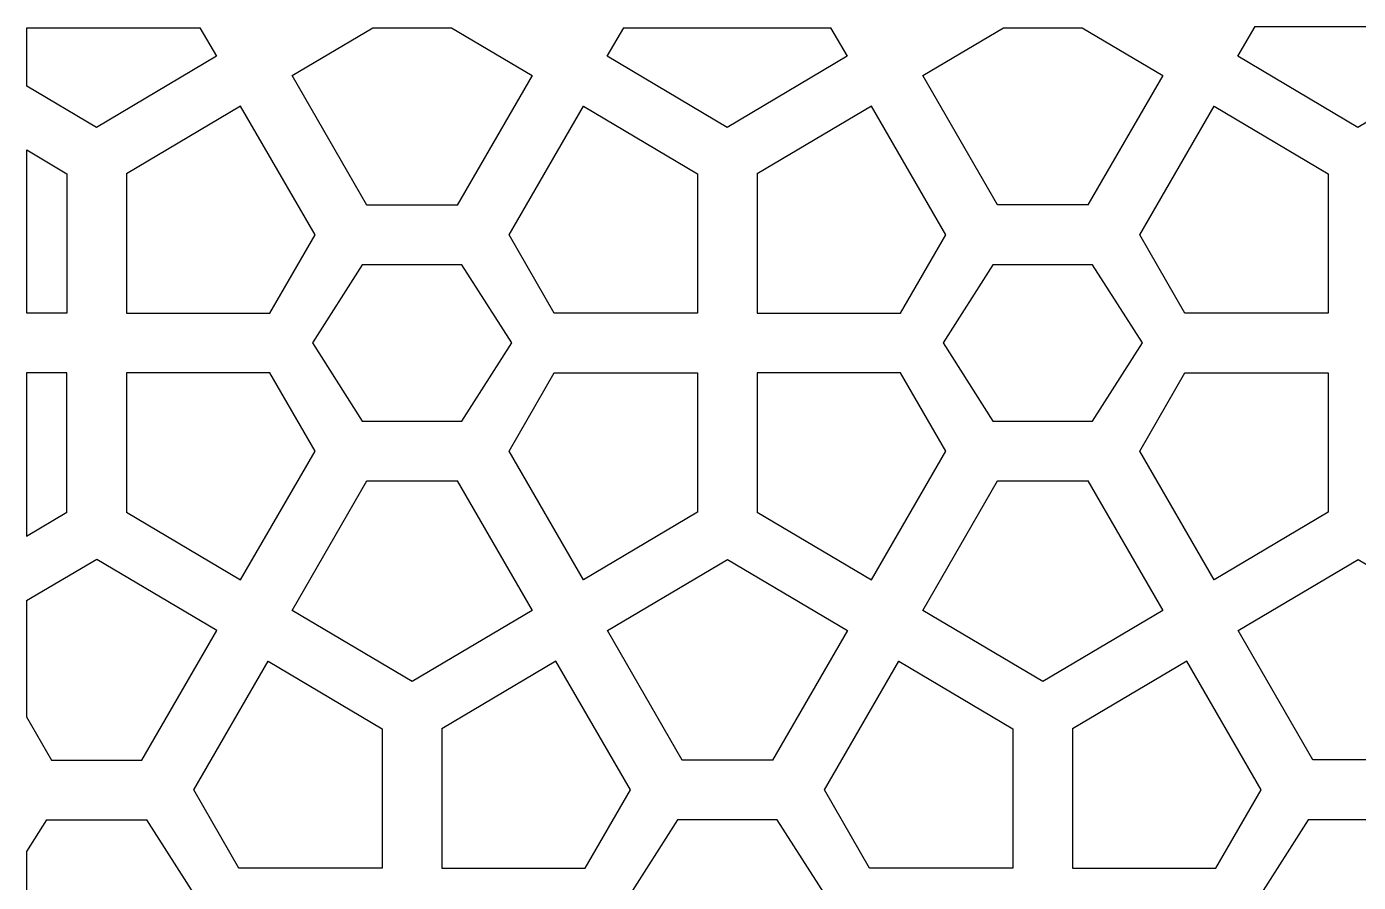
# Model space of a CAD drawing. Header units: centimetres. Extents: x -86 to 86, y -100 to 100.
# Drawn here: x -86.29 to -52.88, y 78.53 to 100.01 of the extents above; entities that cross this region are included whole.
import ezdxf

# ---------------------------------------------------------------- set-up
doc = ezdxf.new("R2010")
doc.units = ezdxf.units.CM
doc.header["$MEASUREMENT"] = 0
doc.layers.add('layer 1', color=7, linetype='Continuous')

msp = doc.modelspace()

# ---------------------------------------------------------------- linework, layer by layer
at = {"layer": 'layer 1', "color": 230}
for points, knots in [([(-86.28494, 98.51902), (-86.28494, 98.51902), (-84.53665, 97.48131), (-84.53665, 97.48131), (-84.53665, 97.48131), (-84.53665, 97.48131), (-81.52679, 99.26782), (-81.52679, 99.26782), (-81.52679, 99.26782), (-81.52679, 99.26782), (-81.94154, 99.98622), (-81.94154, 99.98622), (-81.94154, 99.98622), (-81.94154, 99.98622), (-86.28494, 99.98622), (-86.28494, 99.98622), (-86.28494, 99.98622), (-86.28494, 99.98622), (-86.28494, 98.51902), (-86.28494, 98.51902)], [0, 0, 0, 0, 0.16666667, 0.16666667, 0.16666667, 0.16666667, 0.33333333, 0.33333333, 0.33333333, 0.33333333, 0.5, 0.5, 0.5, 0.5, 0.66666667, 0.66666667, 0.66666667, 0.66666667, 1, 1, 1, 1]), ([(-77.60543, 99.98622), (-77.60543, 99.98622), (-79.62973, 98.7847), (-79.62973, 98.7847), (-79.62973, 98.7847), (-79.62973, 98.7847), (-77.75382, 95.53547), (-77.75382, 95.53547), (-77.75382, 95.53547), (-77.75382, 95.53547), (-75.48568, 95.53547), (-75.48568, 95.53547), (-75.48568, 95.53547), (-75.48568, 95.53547), (-73.6097, 98.78477), (-73.6097, 98.78477), (-73.6097, 98.78477), (-73.6097, 98.78477), (-75.6339, 99.98622), (-75.6339, 99.98622), (-75.6339, 99.98622), (-75.6339, 99.98622), (-77.60543, 99.98622), (-77.60543, 99.98622)], [0, 0, 0, 0, 0.14285714, 0.14285714, 0.14285714, 0.14285714, 0.28571429, 0.28571429, 0.28571429, 0.28571429, 0.42857143, 0.42857143, 0.42857143, 0.42857143, 0.57142857, 0.57142857, 0.57142857, 0.57142857, 0.71428571, 0.71428571, 0.71428571, 0.71428571, 1, 1, 1, 1]), ([(-71.3115, 99.98622), (-71.3115, 99.98622), (-71.72611, 99.2681), (-71.72611, 99.2681), (-71.72611, 99.2681), (-71.72611, 99.2681), (-68.71614, 97.48153), (-68.71614, 97.48153), (-68.71614, 97.48153), (-68.71614, 97.48153), (-65.70628, 99.26804), (-65.70628, 99.26804), (-65.70628, 99.26804), (-65.70628, 99.26804), (-66.12094, 99.98622), (-66.12094, 99.98622), (-66.12094, 99.98622), (-66.12094, 99.98622), (-71.3115, 99.98622), (-71.3115, 99.98622)], [0, 0, 0, 0, 0.16666667, 0.16666667, 0.16666667, 0.16666667, 0.33333333, 0.33333333, 0.33333333, 0.33333333, 0.5, 0.5, 0.5, 0.5, 0.66666667, 0.66666667, 0.66666667, 0.66666667, 1, 1, 1, 1]), ([(-61.78536, 99.98622), (-61.78536, 99.98622), (-63.80928, 98.78491), (-63.80928, 98.78491), (-63.80928, 98.78491), (-63.80928, 98.78491), (-61.93337, 95.53568), (-61.93337, 95.53568), (-61.93337, 95.53568), (-61.93337, 95.53568), (-59.66523, 95.53568), (-59.66523, 95.53568), (-59.66523, 95.53568), (-59.66523, 95.53568), (-57.78925, 98.78498), (-57.78925, 98.78498), (-57.78925, 98.78498), (-57.78925, 98.78498), (-59.8131, 99.98622), (-59.8131, 99.98622), (-59.8131, 99.98622), (-59.8131, 99.98622), (-61.78536, 99.98622), (-61.78536, 99.98622)], [0, 0, 0, 0, 0.14285714, 0.14285714, 0.14285714, 0.14285714, 0.28571429, 0.28571429, 0.28571429, 0.28571429, 0.42857143, 0.42857143, 0.42857143, 0.42857143, 0.57142857, 0.57142857, 0.57142857, 0.57142857, 0.71428571, 0.71428571, 0.71428571, 0.71428571, 1, 1, 1, 1]), ([(-55.47526, 100.01379), (-55.47526, 100.01379), (-55.90566, 99.26831), (-55.90566, 99.26831), (-55.90566, 99.26831), (-55.90566, 99.26831), (-52.89569, 97.48174), (-52.89569, 97.48174), (-52.89569, 97.48174), (-52.89569, 97.48174), (-49.88583, 99.26825), (-49.88583, 99.26825), (-49.88583, 99.26825), (-49.88583, 99.26825), (-50.31628, 100.01378), (-50.31628, 100.01378), (-50.31628, 100.01378), (-50.31628, 100.01378), (-55.47526, 100.01379), (-55.47526, 100.01379)], [0, 0, 0, 0, 0.16666667, 0.16666667, 0.16666667, 0.16666667, 0.33333333, 0.33333333, 0.33333333, 0.33333333, 0.5, 0.5, 0.5, 0.5, 0.66666667, 0.66666667, 0.66666667, 0.66666667, 1, 1, 1, 1]), ([(-83.77998, 92.82125), (-83.77998, 92.82125), (-83.77999, 96.32129), (-83.77999, 96.32129), (-83.77999, 96.32129), (-83.77999, 96.32129), (-80.91972, 98.01904), (-80.91972, 98.01904), (-80.91972, 98.01904), (-80.91972, 98.01904), (-79.05275, 94.78538), (-79.05275, 94.78538), (-79.05275, 94.78538), (-79.05275, 94.78538), (-80.18677, 92.82125), (-80.18677, 92.82125), (-80.18677, 92.82125), (-80.18677, 92.82125), (-83.77998, 92.82125), (-83.77998, 92.82125)], [0, 0, 0, 0, 0.16666667, 0.16666667, 0.16666667, 0.16666667, 0.33333333, 0.33333333, 0.33333333, 0.33333333, 0.5, 0.5, 0.5, 0.5, 0.66666667, 0.66666667, 0.66666667, 0.66666667, 1, 1, 1, 1]), ([(-69.45941, 92.82125), (-69.45941, 92.82125), (-69.45939, 96.32131), (-69.45939, 96.32131), (-69.45939, 96.32131), (-69.45939, 96.32131), (-72.31972, 98.01907), (-72.31972, 98.01907), (-72.31972, 98.01907), (-72.31972, 98.01907), (-74.18668, 94.78543), (-74.18668, 94.78543), (-74.18668, 94.78543), (-74.18668, 94.78543), (-73.05267, 92.82125), (-73.05267, 92.82125), (-73.05267, 92.82125), (-73.05267, 92.82125), (-69.45941, 92.82125), (-69.45941, 92.82125)], [0, 0, 0, 0, 0.16666667, 0.16666667, 0.16666667, 0.16666667, 0.33333333, 0.33333333, 0.33333333, 0.33333333, 0.5, 0.5, 0.5, 0.5, 0.66666667, 0.66666667, 0.66666667, 0.66666667, 1, 1, 1, 1]), ([(-67.95953, 92.82146), (-67.95953, 92.82146), (-67.95954, 96.3215), (-67.95954, 96.3215), (-67.95954, 96.3215), (-67.95954, 96.3215), (-65.09927, 98.01925), (-65.09927, 98.01925), (-65.09927, 98.01925), (-65.09927, 98.01925), (-63.2323, 94.78559), (-63.2323, 94.78559), (-63.2323, 94.78559), (-63.2323, 94.78559), (-64.36632, 92.82146), (-64.36632, 92.82146), (-64.36632, 92.82146), (-64.36632, 92.82146), (-67.95953, 92.82146), (-67.95953, 92.82146)], [0, 0, 0, 0, 0.16666667, 0.16666667, 0.16666667, 0.16666667, 0.33333333, 0.33333333, 0.33333333, 0.33333333, 0.5, 0.5, 0.5, 0.5, 0.66666667, 0.66666667, 0.66666667, 0.66666667, 1, 1, 1, 1]), ([(-53.63896, 92.82146), (-53.63896, 92.82146), (-53.63894, 96.32152), (-53.63894, 96.32152), (-53.63894, 96.32152), (-53.63894, 96.32152), (-56.49927, 98.01928), (-56.49927, 98.01928), (-56.49927, 98.01928), (-56.49927, 98.01928), (-58.36623, 94.78564), (-58.36623, 94.78564), (-58.36623, 94.78564), (-58.36623, 94.78564), (-57.23222, 92.82146), (-57.23222, 92.82146), (-57.23222, 92.82146), (-57.23222, 92.82146), (-53.63896, 92.82146), (-53.63896, 92.82146)], [0, 0, 0, 0, 0.16666667, 0.16666667, 0.16666667, 0.16666667, 0.33333333, 0.33333333, 0.33333333, 0.33333333, 0.5, 0.5, 0.5, 0.5, 0.66666667, 0.66666667, 0.66666667, 0.66666667, 1, 1, 1, 1]), ([(-86.28494, 92.82103), (-86.28494, 92.82103), (-85.27992, 92.82103), (-85.27992, 92.82103), (-85.27992, 92.82103), (-85.27992, 92.82103), (-85.2799, 96.32109), (-85.2799, 96.32109), (-85.2799, 96.32109), (-85.2799, 96.32109), (-86.28494, 96.91934), (-86.28494, 96.91934), (-86.28494, 96.91934), (-86.28494, 96.91934), (-86.28494, 92.82103), (-86.28494, 92.82103)], [0, 0, 0, 0, 0.2, 0.2, 0.2, 0.2, 0.4, 0.4, 0.4, 0.4, 0.6, 0.6, 0.6, 0.6, 1, 1, 1, 1]), ([(-79.11968, 92.07138), (-79.11968, 92.07138), (-77.86968, 94.03547), (-77.86968, 94.03547), (-77.86968, 94.03547), (-77.86968, 94.03547), (-75.3697, 94.03547), (-75.3697, 94.03547), (-75.3697, 94.03547), (-75.3697, 94.03547), (-74.11968, 92.07138), (-74.11968, 92.07138), (-74.11968, 92.07138), (-74.11968, 92.07138), (-75.36969, 90.10727), (-75.36969, 90.10727), (-75.36969, 90.10727), (-75.36969, 90.10727), (-77.8697, 90.10727), (-77.8697, 90.10727), (-77.8697, 90.10727), (-77.8697, 90.10727), (-79.11968, 92.07138), (-79.11968, 92.07138)], [0, 0, 0, 0, 0.14285714, 0.14285714, 0.14285714, 0.14285714, 0.28571429, 0.28571429, 0.28571429, 0.28571429, 0.42857143, 0.42857143, 0.42857143, 0.42857143, 0.57142857, 0.57142857, 0.57142857, 0.57142857, 0.71428571, 0.71428571, 0.71428571, 0.71428571, 1, 1, 1, 1]), ([(-63.29923, 92.07159), (-63.29923, 92.07159), (-62.04923, 94.03568), (-62.04923, 94.03568), (-62.04923, 94.03568), (-62.04923, 94.03568), (-59.54925, 94.03568), (-59.54925, 94.03568), (-59.54925, 94.03568), (-59.54925, 94.03568), (-58.29923, 92.07159), (-58.29923, 92.07159), (-58.29923, 92.07159), (-58.29923, 92.07159), (-59.54924, 90.10748), (-59.54924, 90.10748), (-59.54924, 90.10748), (-59.54924, 90.10748), (-62.04925, 90.10748), (-62.04925, 90.10748), (-62.04925, 90.10748), (-62.04925, 90.10748), (-63.29923, 92.07159), (-63.29923, 92.07159)], [0, 0, 0, 0, 0.14285714, 0.14285714, 0.14285714, 0.14285714, 0.28571429, 0.28571429, 0.28571429, 0.28571429, 0.42857143, 0.42857143, 0.42857143, 0.42857143, 0.57142857, 0.57142857, 0.57142857, 0.57142857, 0.71428571, 0.71428571, 0.71428571, 0.71428571, 1, 1, 1, 1]), ([(-86.28782, 87.22285), (-86.28782, 87.22285), (-86.28782, 91.32103), (-86.28782, 91.32103), (-86.28782, 91.32103), (-86.28782, 91.32103), (-85.27994, 91.32103), (-85.27994, 91.32103), (-85.27994, 91.32103), (-85.27994, 91.32103), (-85.27994, 87.82107), (-85.27994, 87.82107), (-85.27994, 87.82107), (-85.27994, 87.82107), (-86.28782, 87.22285), (-86.28782, 87.22285)], [0, 0, 0, 0, 0.2, 0.2, 0.2, 0.2, 0.4, 0.4, 0.4, 0.4, 0.6, 0.6, 0.6, 0.6, 1, 1, 1, 1]), ([(-80.91963, 86.12358), (-80.91963, 86.12358), (-83.77995, 87.82131), (-83.77995, 87.82131), (-83.77995, 87.82131), (-83.77995, 87.82131), (-83.77995, 91.32126), (-83.77995, 91.32126), (-83.77995, 91.32126), (-83.77995, 91.32126), (-80.18661, 91.32125), (-80.18661, 91.32125), (-80.18661, 91.32125), (-80.18661, 91.32125), (-79.05269, 89.35721), (-79.05269, 89.35721), (-79.05269, 89.35721), (-79.05269, 89.35721), (-80.91963, 86.12358), (-80.91963, 86.12358)], [0, 0, 0, 0, 0.16666667, 0.16666667, 0.16666667, 0.16666667, 0.33333333, 0.33333333, 0.33333333, 0.33333333, 0.5, 0.5, 0.5, 0.5, 0.66666667, 0.66666667, 0.66666667, 0.66666667, 1, 1, 1, 1]), ([(-72.31981, 86.12351), (-72.31981, 86.12351), (-69.45943, 87.82129), (-69.45943, 87.82129), (-69.45943, 87.82129), (-69.45943, 87.82129), (-69.45943, 91.32125), (-69.45943, 91.32125), (-69.45943, 91.32125), (-69.45943, 91.32125), (-73.05281, 91.32125), (-73.05281, 91.32125), (-73.05281, 91.32125), (-73.05281, 91.32125), (-74.18677, 89.35714), (-74.18677, 89.35714), (-74.18677, 89.35714), (-74.18677, 89.35714), (-72.31981, 86.12351), (-72.31981, 86.12351)], [0, 0, 0, 0, 0.16666667, 0.16666667, 0.16666667, 0.16666667, 0.33333333, 0.33333333, 0.33333333, 0.33333333, 0.5, 0.5, 0.5, 0.5, 0.66666667, 0.66666667, 0.66666667, 0.66666667, 1, 1, 1, 1]), ([(-65.09918, 86.12379), (-65.09918, 86.12379), (-67.9595, 87.82152), (-67.9595, 87.82152), (-67.9595, 87.82152), (-67.9595, 87.82152), (-67.9595, 91.32147), (-67.9595, 91.32147), (-67.9595, 91.32147), (-67.9595, 91.32147), (-64.36616, 91.32146), (-64.36616, 91.32146), (-64.36616, 91.32146), (-64.36616, 91.32146), (-63.23224, 89.35742), (-63.23224, 89.35742), (-63.23224, 89.35742), (-63.23224, 89.35742), (-65.09918, 86.12379), (-65.09918, 86.12379)], [0, 0, 0, 0, 0.16666667, 0.16666667, 0.16666667, 0.16666667, 0.33333333, 0.33333333, 0.33333333, 0.33333333, 0.5, 0.5, 0.5, 0.5, 0.66666667, 0.66666667, 0.66666667, 0.66666667, 1, 1, 1, 1]), ([(-56.49936, 86.12372), (-56.49936, 86.12372), (-53.63898, 87.8215), (-53.63898, 87.8215), (-53.63898, 87.8215), (-53.63898, 87.8215), (-53.63898, 91.32146), (-53.63898, 91.32146), (-53.63898, 91.32146), (-53.63898, 91.32146), (-57.23236, 91.32146), (-57.23236, 91.32146), (-57.23236, 91.32146), (-57.23236, 91.32146), (-58.36632, 89.35735), (-58.36632, 89.35735), (-58.36632, 89.35735), (-58.36632, 89.35735), (-56.49936, 86.12372), (-56.49936, 86.12372)], [0, 0, 0, 0, 0.16666667, 0.16666667, 0.16666667, 0.16666667, 0.33333333, 0.33333333, 0.33333333, 0.33333333, 0.5, 0.5, 0.5, 0.5, 0.66666667, 0.66666667, 0.66666667, 0.66666667, 1, 1, 1, 1]), ([(-79.62964, 85.35792), (-79.62964, 85.35792), (-76.61967, 83.57135), (-76.61967, 83.57135), (-76.61967, 83.57135), (-76.61967, 83.57135), (-73.60981, 85.35786), (-73.60981, 85.35786), (-73.60981, 85.35786), (-73.60981, 85.35786), (-75.48586, 88.60726), (-75.48586, 88.60726), (-75.48586, 88.60726), (-75.48586, 88.60726), (-77.75363, 88.60727), (-77.75363, 88.60727), (-77.75363, 88.60727), (-77.75363, 88.60727), (-79.62964, 85.35792), (-79.62964, 85.35792)], [0, 0, 0, 0, 0.16666667, 0.16666667, 0.16666667, 0.16666667, 0.33333333, 0.33333333, 0.33333333, 0.33333333, 0.5, 0.5, 0.5, 0.5, 0.66666667, 0.66666667, 0.66666667, 0.66666667, 1, 1, 1, 1]), ([(-63.80919, 85.35813), (-63.80919, 85.35813), (-60.79922, 83.57156), (-60.79922, 83.57156), (-60.79922, 83.57156), (-60.79922, 83.57156), (-57.78936, 85.35807), (-57.78936, 85.35807), (-57.78936, 85.35807), (-57.78936, 85.35807), (-59.66541, 88.60747), (-59.66541, 88.60747), (-59.66541, 88.60747), (-59.66541, 88.60747), (-61.93318, 88.60748), (-61.93318, 88.60748), (-61.93318, 88.60748), (-61.93318, 88.60748), (-63.80919, 85.35813), (-63.80919, 85.35813)], [0, 0, 0, 0, 0.16666667, 0.16666667, 0.16666667, 0.16666667, 0.33333333, 0.33333333, 0.33333333, 0.33333333, 0.5, 0.5, 0.5, 0.5, 0.66666667, 0.66666667, 0.66666667, 0.66666667, 1, 1, 1, 1]), ([(-86.28781, 82.683), (-86.28781, 82.683), (-86.28783, 85.59468), (-86.28783, 85.59468), (-86.28783, 85.59468), (-86.28783, 85.59468), (-84.52975, 86.6382), (-84.52975, 86.6382), (-84.52975, 86.6382), (-84.52975, 86.6382), (-81.51978, 84.85162), (-81.51978, 84.85162), (-81.51978, 84.85162), (-81.51978, 84.85162), (-83.39576, 81.60232), (-83.39576, 81.60232), (-83.39576, 81.60232), (-83.39576, 81.60232), (-85.6639, 81.60232), (-85.6639, 81.60232), (-85.6639, 81.60232), (-85.6639, 81.60232), (-86.28781, 82.683), (-86.28781, 82.683)], [0, 0, 0, 0, 0.14285714, 0.14285714, 0.14285714, 0.14285714, 0.28571429, 0.28571429, 0.28571429, 0.28571429, 0.42857143, 0.42857143, 0.42857143, 0.42857143, 0.57142857, 0.57142857, 0.57142857, 0.57142857, 0.71428571, 0.71428571, 0.71428571, 0.71428571, 1, 1, 1, 1]), ([(-65.69927, 84.85184), (-65.69927, 84.85184), (-68.70924, 86.63842), (-68.70924, 86.63842), (-68.70924, 86.63842), (-68.70924, 86.63842), (-71.7193, 84.85177), (-71.7193, 84.85177), (-71.7193, 84.85177), (-71.7193, 84.85177), (-69.84339, 81.60254), (-69.84339, 81.60254), (-69.84339, 81.60254), (-69.84339, 81.60254), (-67.57525, 81.60254), (-67.57525, 81.60254), (-67.57525, 81.60254), (-67.57525, 81.60254), (-65.69927, 84.85184), (-65.69927, 84.85184)], [0, 0, 0, 0, 0.16666667, 0.16666667, 0.16666667, 0.16666667, 0.33333333, 0.33333333, 0.33333333, 0.33333333, 0.5, 0.5, 0.5, 0.5, 0.66666667, 0.66666667, 0.66666667, 0.66666667, 1, 1, 1, 1]), ([(-49.87882, 84.85205), (-49.87882, 84.85205), (-52.88879, 86.63863), (-52.88879, 86.63863), (-52.88879, 86.63863), (-52.88879, 86.63863), (-55.89885, 84.85198), (-55.89885, 84.85198), (-55.89885, 84.85198), (-55.89885, 84.85198), (-54.02294, 81.60275), (-54.02294, 81.60275), (-54.02294, 81.60275), (-54.02294, 81.60275), (-51.7548, 81.60275), (-51.7548, 81.60275), (-51.7548, 81.60275), (-51.7548, 81.60275), (-49.87882, 84.85205), (-49.87882, 84.85205)], [0, 0, 0, 0, 0.16666667, 0.16666667, 0.16666667, 0.16666667, 0.33333333, 0.33333333, 0.33333333, 0.33333333, 0.5, 0.5, 0.5, 0.5, 0.66666667, 0.66666667, 0.66666667, 0.66666667, 1, 1, 1, 1]), ([(-77.36949, 78.8881), (-77.36949, 78.8881), (-77.36947, 82.38816), (-77.36947, 82.38816), (-77.36947, 82.38816), (-77.36947, 82.38816), (-80.2298, 84.08592), (-80.2298, 84.08592), (-80.2298, 84.08592), (-80.2298, 84.08592), (-82.09676, 80.85228), (-82.09676, 80.85228), (-82.09676, 80.85228), (-82.09676, 80.85228), (-80.96275, 78.8881), (-80.96275, 78.8881), (-80.96275, 78.8881), (-80.96275, 78.8881), (-77.36949, 78.8881), (-77.36949, 78.8881)], [0, 0, 0, 0, 0.16666667, 0.16666667, 0.16666667, 0.16666667, 0.33333333, 0.33333333, 0.33333333, 0.33333333, 0.5, 0.5, 0.5, 0.5, 0.66666667, 0.66666667, 0.66666667, 0.66666667, 1, 1, 1, 1]), ([(-75.86955, 78.88832), (-75.86955, 78.88832), (-75.86956, 82.38836), (-75.86956, 82.38836), (-75.86956, 82.38836), (-75.86956, 82.38836), (-73.00929, 84.08611), (-73.00929, 84.08611), (-73.00929, 84.08611), (-73.00929, 84.08611), (-71.14232, 80.85245), (-71.14232, 80.85245), (-71.14232, 80.85245), (-71.14232, 80.85245), (-72.27634, 78.88832), (-72.27634, 78.88832), (-72.27634, 78.88832), (-72.27634, 78.88832), (-75.86955, 78.88832), (-75.86955, 78.88832)], [0, 0, 0, 0, 0.16666667, 0.16666667, 0.16666667, 0.16666667, 0.33333333, 0.33333333, 0.33333333, 0.33333333, 0.5, 0.5, 0.5, 0.5, 0.66666667, 0.66666667, 0.66666667, 0.66666667, 1, 1, 1, 1]), ([(-61.54898, 78.88832), (-61.54898, 78.88832), (-61.54896, 82.38838), (-61.54896, 82.38838), (-61.54896, 82.38838), (-61.54896, 82.38838), (-64.40929, 84.08614), (-64.40929, 84.08614), (-64.40929, 84.08614), (-64.40929, 84.08614), (-66.27625, 80.8525), (-66.27625, 80.8525), (-66.27625, 80.8525), (-66.27625, 80.8525), (-65.14224, 78.88832), (-65.14224, 78.88832), (-65.14224, 78.88832), (-65.14224, 78.88832), (-61.54898, 78.88832), (-61.54898, 78.88832)], [0, 0, 0, 0, 0.16666667, 0.16666667, 0.16666667, 0.16666667, 0.33333333, 0.33333333, 0.33333333, 0.33333333, 0.5, 0.5, 0.5, 0.5, 0.66666667, 0.66666667, 0.66666667, 0.66666667, 1, 1, 1, 1]), ([(-60.0491, 78.88853), (-60.0491, 78.88853), (-60.04911, 82.38857), (-60.04911, 82.38857), (-60.04911, 82.38857), (-60.04911, 82.38857), (-57.18884, 84.08632), (-57.18884, 84.08632), (-57.18884, 84.08632), (-57.18884, 84.08632), (-55.32187, 80.85266), (-55.32187, 80.85266), (-55.32187, 80.85266), (-55.32187, 80.85266), (-56.45589, 78.88853), (-56.45589, 78.88853), (-56.45589, 78.88853), (-56.45589, 78.88853), (-60.0491, 78.88853), (-60.0491, 78.88853)], [0, 0, 0, 0, 0.16666667, 0.16666667, 0.16666667, 0.16666667, 0.33333333, 0.33333333, 0.33333333, 0.33333333, 0.5, 0.5, 0.5, 0.5, 0.66666667, 0.66666667, 0.66666667, 0.66666667, 1, 1, 1, 1]), ([(-86.28494, 76.96792), (-86.28494, 76.96792), (-85.77978, 76.17412), (-85.77978, 76.17412), (-85.77978, 76.17412), (-85.77978, 76.17412), (-83.27977, 76.17412), (-83.27977, 76.17412), (-83.27977, 76.17412), (-83.27977, 76.17412), (-82.02976, 78.13823), (-82.02976, 78.13823), (-82.02976, 78.13823), (-82.02976, 78.13823), (-83.27978, 80.10232), (-83.27978, 80.10232), (-83.27978, 80.10232), (-83.27978, 80.10232), (-85.77976, 80.10232), (-85.77976, 80.10232), (-85.77976, 80.10232), (-85.77976, 80.10232), (-86.28494, 79.30854), (-86.28494, 79.30854), (-86.28494, 79.30854), (-86.28494, 79.30854), (-86.28494, 76.96792), (-86.28494, 76.96792)], [0, 0, 0, 0, 0.125, 0.125, 0.125, 0.125, 0.25, 0.25, 0.25, 0.25, 0.375, 0.375, 0.375, 0.375, 0.5, 0.5, 0.5, 0.5, 0.625, 0.625, 0.625, 0.625, 0.75, 0.75, 0.75, 0.75, 1, 1, 1, 1]), ([(-71.20925, 78.13845), (-71.20925, 78.13845), (-69.95925, 80.10254), (-69.95925, 80.10254), (-69.95925, 80.10254), (-69.95925, 80.10254), (-67.45927, 80.10254), (-67.45927, 80.10254), (-67.45927, 80.10254), (-67.45927, 80.10254), (-66.20925, 78.13845), (-66.20925, 78.13845), (-66.20925, 78.13845), (-66.20925, 78.13845), (-67.45926, 76.17434), (-67.45926, 76.17434), (-67.45926, 76.17434), (-67.45926, 76.17434), (-69.95927, 76.17434), (-69.95927, 76.17434), (-69.95927, 76.17434), (-69.95927, 76.17434), (-71.20925, 78.13845), (-71.20925, 78.13845)], [0, 0, 0, 0, 0.14285714, 0.14285714, 0.14285714, 0.14285714, 0.28571429, 0.28571429, 0.28571429, 0.28571429, 0.42857143, 0.42857143, 0.42857143, 0.42857143, 0.57142857, 0.57142857, 0.57142857, 0.57142857, 0.71428571, 0.71428571, 0.71428571, 0.71428571, 1, 1, 1, 1]), ([(-55.3888, 78.13866), (-55.3888, 78.13866), (-54.1388, 80.10275), (-54.1388, 80.10275), (-54.1388, 80.10275), (-54.1388, 80.10275), (-51.63882, 80.10275), (-51.63882, 80.10275), (-51.63882, 80.10275), (-51.63882, 80.10275), (-50.3888, 78.13866), (-50.3888, 78.13866), (-50.3888, 78.13866), (-50.3888, 78.13866), (-51.63881, 76.17455), (-51.63881, 76.17455), (-51.63881, 76.17455), (-51.63881, 76.17455), (-54.13882, 76.17455), (-54.13882, 76.17455), (-54.13882, 76.17455), (-54.13882, 76.17455), (-55.3888, 78.13866), (-55.3888, 78.13866)], [0, 0, 0, 0, 0.14285714, 0.14285714, 0.14285714, 0.14285714, 0.28571429, 0.28571429, 0.28571429, 0.28571429, 0.42857143, 0.42857143, 0.42857143, 0.42857143, 0.57142857, 0.57142857, 0.57142857, 0.57142857, 0.71428571, 0.71428571, 0.71428571, 0.71428571, 1, 1, 1, 1])]:
    msp.add_open_spline(points, degree=3, knots=knots, dxfattribs=at)
at = {"layer": 'layer 1', "color": 250, "lineweight": 9}
for points, knots in [([(-86.28494, 98.51902), (-86.28494, 98.51902), (-84.53665, 97.48131), (-84.53665, 97.48131), (-84.53665, 97.48131), (-84.53665, 97.48131), (-81.52679, 99.26782), (-81.52679, 99.26782), (-81.52679, 99.26782), (-81.52679, 99.26782), (-81.94154, 99.98622), (-81.94154, 99.98622), (-81.94154, 99.98622), (-81.94154, 99.98622), (-86.28494, 99.98622), (-86.28494, 99.98622), (-86.28494, 99.98622), (-86.28494, 99.98622), (-86.28494, 98.51902), (-86.28494, 98.51902)], [0, 0, 0, 0, 0.16666667, 0.16666667, 0.16666667, 0.16666667, 0.33333333, 0.33333333, 0.33333333, 0.33333333, 0.5, 0.5, 0.5, 0.5, 0.66666667, 0.66666667, 0.66666667, 0.66666667, 1, 1, 1, 1]), ([(-77.60543, 99.98622), (-77.60543, 99.98622), (-79.62973, 98.7847), (-79.62973, 98.7847), (-79.62973, 98.7847), (-79.62973, 98.7847), (-77.75382, 95.53547), (-77.75382, 95.53547), (-77.75382, 95.53547), (-77.75382, 95.53547), (-75.48568, 95.53547), (-75.48568, 95.53547), (-75.48568, 95.53547), (-75.48568, 95.53547), (-73.6097, 98.78477), (-73.6097, 98.78477), (-73.6097, 98.78477), (-73.6097, 98.78477), (-75.6339, 99.98622), (-75.6339, 99.98622), (-75.6339, 99.98622), (-75.6339, 99.98622), (-77.60543, 99.98622), (-77.60543, 99.98622)], [0, 0, 0, 0, 0.14285714, 0.14285714, 0.14285714, 0.14285714, 0.28571429, 0.28571429, 0.28571429, 0.28571429, 0.42857143, 0.42857143, 0.42857143, 0.42857143, 0.57142857, 0.57142857, 0.57142857, 0.57142857, 0.71428571, 0.71428571, 0.71428571, 0.71428571, 1, 1, 1, 1]), ([(-71.3115, 99.98622), (-71.3115, 99.98622), (-71.72611, 99.2681), (-71.72611, 99.2681), (-71.72611, 99.2681), (-71.72611, 99.2681), (-68.71614, 97.48153), (-68.71614, 97.48153), (-68.71614, 97.48153), (-68.71614, 97.48153), (-65.70628, 99.26804), (-65.70628, 99.26804), (-65.70628, 99.26804), (-65.70628, 99.26804), (-66.12094, 99.98622), (-66.12094, 99.98622), (-66.12094, 99.98622), (-66.12094, 99.98622), (-71.3115, 99.98622), (-71.3115, 99.98622)], [0, 0, 0, 0, 0.16666667, 0.16666667, 0.16666667, 0.16666667, 0.33333333, 0.33333333, 0.33333333, 0.33333333, 0.5, 0.5, 0.5, 0.5, 0.66666667, 0.66666667, 0.66666667, 0.66666667, 1, 1, 1, 1]), ([(-61.78536, 99.98622), (-61.78536, 99.98622), (-63.80928, 98.78491), (-63.80928, 98.78491), (-63.80928, 98.78491), (-63.80928, 98.78491), (-61.93337, 95.53568), (-61.93337, 95.53568), (-61.93337, 95.53568), (-61.93337, 95.53568), (-59.66523, 95.53568), (-59.66523, 95.53568), (-59.66523, 95.53568), (-59.66523, 95.53568), (-57.78925, 98.78498), (-57.78925, 98.78498), (-57.78925, 98.78498), (-57.78925, 98.78498), (-59.8131, 99.98622), (-59.8131, 99.98622), (-59.8131, 99.98622), (-59.8131, 99.98622), (-61.78536, 99.98622), (-61.78536, 99.98622)], [0, 0, 0, 0, 0.14285714, 0.14285714, 0.14285714, 0.14285714, 0.28571429, 0.28571429, 0.28571429, 0.28571429, 0.42857143, 0.42857143, 0.42857143, 0.42857143, 0.57142857, 0.57142857, 0.57142857, 0.57142857, 0.71428571, 0.71428571, 0.71428571, 0.71428571, 1, 1, 1, 1]), ([(-55.47526, 100.01379), (-55.47526, 100.01379), (-55.90566, 99.26831), (-55.90566, 99.26831), (-55.90566, 99.26831), (-55.90566, 99.26831), (-52.89569, 97.48174), (-52.89569, 97.48174), (-52.89569, 97.48174), (-52.89569, 97.48174), (-49.88583, 99.26825), (-49.88583, 99.26825), (-49.88583, 99.26825), (-49.88583, 99.26825), (-50.31628, 100.01378), (-50.31628, 100.01378), (-50.31628, 100.01378), (-50.31628, 100.01378), (-55.47526, 100.01379), (-55.47526, 100.01379)], [0, 0, 0, 0, 0.16666667, 0.16666667, 0.16666667, 0.16666667, 0.33333333, 0.33333333, 0.33333333, 0.33333333, 0.5, 0.5, 0.5, 0.5, 0.66666667, 0.66666667, 0.66666667, 0.66666667, 1, 1, 1, 1]), ([(-83.77998, 92.82125), (-83.77998, 92.82125), (-83.77999, 96.32129), (-83.77999, 96.32129), (-83.77999, 96.32129), (-83.77999, 96.32129), (-80.91972, 98.01904), (-80.91972, 98.01904), (-80.91972, 98.01904), (-80.91972, 98.01904), (-79.05275, 94.78538), (-79.05275, 94.78538), (-79.05275, 94.78538), (-79.05275, 94.78538), (-80.18677, 92.82125), (-80.18677, 92.82125), (-80.18677, 92.82125), (-80.18677, 92.82125), (-83.77998, 92.82125), (-83.77998, 92.82125)], [0, 0, 0, 0, 0.16666667, 0.16666667, 0.16666667, 0.16666667, 0.33333333, 0.33333333, 0.33333333, 0.33333333, 0.5, 0.5, 0.5, 0.5, 0.66666667, 0.66666667, 0.66666667, 0.66666667, 1, 1, 1, 1]), ([(-69.45941, 92.82125), (-69.45941, 92.82125), (-69.45939, 96.32131), (-69.45939, 96.32131), (-69.45939, 96.32131), (-69.45939, 96.32131), (-72.31972, 98.01907), (-72.31972, 98.01907), (-72.31972, 98.01907), (-72.31972, 98.01907), (-74.18668, 94.78543), (-74.18668, 94.78543), (-74.18668, 94.78543), (-74.18668, 94.78543), (-73.05267, 92.82125), (-73.05267, 92.82125), (-73.05267, 92.82125), (-73.05267, 92.82125), (-69.45941, 92.82125), (-69.45941, 92.82125)], [0, 0, 0, 0, 0.16666667, 0.16666667, 0.16666667, 0.16666667, 0.33333333, 0.33333333, 0.33333333, 0.33333333, 0.5, 0.5, 0.5, 0.5, 0.66666667, 0.66666667, 0.66666667, 0.66666667, 1, 1, 1, 1]), ([(-67.95953, 92.82146), (-67.95953, 92.82146), (-67.95954, 96.3215), (-67.95954, 96.3215), (-67.95954, 96.3215), (-67.95954, 96.3215), (-65.09927, 98.01925), (-65.09927, 98.01925), (-65.09927, 98.01925), (-65.09927, 98.01925), (-63.2323, 94.78559), (-63.2323, 94.78559), (-63.2323, 94.78559), (-63.2323, 94.78559), (-64.36632, 92.82146), (-64.36632, 92.82146), (-64.36632, 92.82146), (-64.36632, 92.82146), (-67.95953, 92.82146), (-67.95953, 92.82146)], [0, 0, 0, 0, 0.16666667, 0.16666667, 0.16666667, 0.16666667, 0.33333333, 0.33333333, 0.33333333, 0.33333333, 0.5, 0.5, 0.5, 0.5, 0.66666667, 0.66666667, 0.66666667, 0.66666667, 1, 1, 1, 1]), ([(-53.63896, 92.82146), (-53.63896, 92.82146), (-53.63894, 96.32152), (-53.63894, 96.32152), (-53.63894, 96.32152), (-53.63894, 96.32152), (-56.49927, 98.01928), (-56.49927, 98.01928), (-56.49927, 98.01928), (-56.49927, 98.01928), (-58.36623, 94.78564), (-58.36623, 94.78564), (-58.36623, 94.78564), (-58.36623, 94.78564), (-57.23222, 92.82146), (-57.23222, 92.82146), (-57.23222, 92.82146), (-57.23222, 92.82146), (-53.63896, 92.82146), (-53.63896, 92.82146)], [0, 0, 0, 0, 0.16666667, 0.16666667, 0.16666667, 0.16666667, 0.33333333, 0.33333333, 0.33333333, 0.33333333, 0.5, 0.5, 0.5, 0.5, 0.66666667, 0.66666667, 0.66666667, 0.66666667, 1, 1, 1, 1]), ([(-86.28494, 92.82103), (-86.28494, 92.82103), (-85.27992, 92.82103), (-85.27992, 92.82103), (-85.27992, 92.82103), (-85.27992, 92.82103), (-85.2799, 96.32109), (-85.2799, 96.32109), (-85.2799, 96.32109), (-85.2799, 96.32109), (-86.28494, 96.91934), (-86.28494, 96.91934), (-86.28494, 96.91934), (-86.28494, 96.91934), (-86.28494, 92.82103), (-86.28494, 92.82103)], [0, 0, 0, 0, 0.2, 0.2, 0.2, 0.2, 0.4, 0.4, 0.4, 0.4, 0.6, 0.6, 0.6, 0.6, 1, 1, 1, 1]), ([(-79.11968, 92.07138), (-79.11968, 92.07138), (-77.86968, 94.03547), (-77.86968, 94.03547), (-77.86968, 94.03547), (-77.86968, 94.03547), (-75.3697, 94.03547), (-75.3697, 94.03547), (-75.3697, 94.03547), (-75.3697, 94.03547), (-74.11968, 92.07138), (-74.11968, 92.07138), (-74.11968, 92.07138), (-74.11968, 92.07138), (-75.36969, 90.10727), (-75.36969, 90.10727), (-75.36969, 90.10727), (-75.36969, 90.10727), (-77.8697, 90.10727), (-77.8697, 90.10727), (-77.8697, 90.10727), (-77.8697, 90.10727), (-79.11968, 92.07138), (-79.11968, 92.07138)], [0, 0, 0, 0, 0.14285714, 0.14285714, 0.14285714, 0.14285714, 0.28571429, 0.28571429, 0.28571429, 0.28571429, 0.42857143, 0.42857143, 0.42857143, 0.42857143, 0.57142857, 0.57142857, 0.57142857, 0.57142857, 0.71428571, 0.71428571, 0.71428571, 0.71428571, 1, 1, 1, 1]), ([(-63.29923, 92.07159), (-63.29923, 92.07159), (-62.04923, 94.03568), (-62.04923, 94.03568), (-62.04923, 94.03568), (-62.04923, 94.03568), (-59.54925, 94.03568), (-59.54925, 94.03568), (-59.54925, 94.03568), (-59.54925, 94.03568), (-58.29923, 92.07159), (-58.29923, 92.07159), (-58.29923, 92.07159), (-58.29923, 92.07159), (-59.54924, 90.10748), (-59.54924, 90.10748), (-59.54924, 90.10748), (-59.54924, 90.10748), (-62.04925, 90.10748), (-62.04925, 90.10748), (-62.04925, 90.10748), (-62.04925, 90.10748), (-63.29923, 92.07159), (-63.29923, 92.07159)], [0, 0, 0, 0, 0.14285714, 0.14285714, 0.14285714, 0.14285714, 0.28571429, 0.28571429, 0.28571429, 0.28571429, 0.42857143, 0.42857143, 0.42857143, 0.42857143, 0.57142857, 0.57142857, 0.57142857, 0.57142857, 0.71428571, 0.71428571, 0.71428571, 0.71428571, 1, 1, 1, 1]), ([(-86.28782, 87.22285), (-86.28782, 87.22285), (-86.28782, 91.32103), (-86.28782, 91.32103), (-86.28782, 91.32103), (-86.28782, 91.32103), (-85.27994, 91.32103), (-85.27994, 91.32103), (-85.27994, 91.32103), (-85.27994, 91.32103), (-85.27994, 87.82107), (-85.27994, 87.82107), (-85.27994, 87.82107), (-85.27994, 87.82107), (-86.28782, 87.22285), (-86.28782, 87.22285)], [0, 0, 0, 0, 0.2, 0.2, 0.2, 0.2, 0.4, 0.4, 0.4, 0.4, 0.6, 0.6, 0.6, 0.6, 1, 1, 1, 1]), ([(-80.91963, 86.12358), (-80.91963, 86.12358), (-83.77995, 87.82131), (-83.77995, 87.82131), (-83.77995, 87.82131), (-83.77995, 87.82131), (-83.77995, 91.32126), (-83.77995, 91.32126), (-83.77995, 91.32126), (-83.77995, 91.32126), (-80.18661, 91.32125), (-80.18661, 91.32125), (-80.18661, 91.32125), (-80.18661, 91.32125), (-79.05269, 89.35721), (-79.05269, 89.35721), (-79.05269, 89.35721), (-79.05269, 89.35721), (-80.91963, 86.12358), (-80.91963, 86.12358)], [0, 0, 0, 0, 0.16666667, 0.16666667, 0.16666667, 0.16666667, 0.33333333, 0.33333333, 0.33333333, 0.33333333, 0.5, 0.5, 0.5, 0.5, 0.66666667, 0.66666667, 0.66666667, 0.66666667, 1, 1, 1, 1]), ([(-72.31981, 86.12351), (-72.31981, 86.12351), (-69.45943, 87.82129), (-69.45943, 87.82129), (-69.45943, 87.82129), (-69.45943, 87.82129), (-69.45943, 91.32125), (-69.45943, 91.32125), (-69.45943, 91.32125), (-69.45943, 91.32125), (-73.05281, 91.32125), (-73.05281, 91.32125), (-73.05281, 91.32125), (-73.05281, 91.32125), (-74.18677, 89.35714), (-74.18677, 89.35714), (-74.18677, 89.35714), (-74.18677, 89.35714), (-72.31981, 86.12351), (-72.31981, 86.12351)], [0, 0, 0, 0, 0.16666667, 0.16666667, 0.16666667, 0.16666667, 0.33333333, 0.33333333, 0.33333333, 0.33333333, 0.5, 0.5, 0.5, 0.5, 0.66666667, 0.66666667, 0.66666667, 0.66666667, 1, 1, 1, 1]), ([(-65.09918, 86.12379), (-65.09918, 86.12379), (-67.9595, 87.82152), (-67.9595, 87.82152), (-67.9595, 87.82152), (-67.9595, 87.82152), (-67.9595, 91.32147), (-67.9595, 91.32147), (-67.9595, 91.32147), (-67.9595, 91.32147), (-64.36616, 91.32146), (-64.36616, 91.32146), (-64.36616, 91.32146), (-64.36616, 91.32146), (-63.23224, 89.35742), (-63.23224, 89.35742), (-63.23224, 89.35742), (-63.23224, 89.35742), (-65.09918, 86.12379), (-65.09918, 86.12379)], [0, 0, 0, 0, 0.16666667, 0.16666667, 0.16666667, 0.16666667, 0.33333333, 0.33333333, 0.33333333, 0.33333333, 0.5, 0.5, 0.5, 0.5, 0.66666667, 0.66666667, 0.66666667, 0.66666667, 1, 1, 1, 1]), ([(-56.49936, 86.12372), (-56.49936, 86.12372), (-53.63898, 87.8215), (-53.63898, 87.8215), (-53.63898, 87.8215), (-53.63898, 87.8215), (-53.63898, 91.32146), (-53.63898, 91.32146), (-53.63898, 91.32146), (-53.63898, 91.32146), (-57.23236, 91.32146), (-57.23236, 91.32146), (-57.23236, 91.32146), (-57.23236, 91.32146), (-58.36632, 89.35735), (-58.36632, 89.35735), (-58.36632, 89.35735), (-58.36632, 89.35735), (-56.49936, 86.12372), (-56.49936, 86.12372)], [0, 0, 0, 0, 0.16666667, 0.16666667, 0.16666667, 0.16666667, 0.33333333, 0.33333333, 0.33333333, 0.33333333, 0.5, 0.5, 0.5, 0.5, 0.66666667, 0.66666667, 0.66666667, 0.66666667, 1, 1, 1, 1]), ([(-79.62964, 85.35792), (-79.62964, 85.35792), (-76.61967, 83.57135), (-76.61967, 83.57135), (-76.61967, 83.57135), (-76.61967, 83.57135), (-73.60981, 85.35786), (-73.60981, 85.35786), (-73.60981, 85.35786), (-73.60981, 85.35786), (-75.48586, 88.60726), (-75.48586, 88.60726), (-75.48586, 88.60726), (-75.48586, 88.60726), (-77.75363, 88.60727), (-77.75363, 88.60727), (-77.75363, 88.60727), (-77.75363, 88.60727), (-79.62964, 85.35792), (-79.62964, 85.35792)], [0, 0, 0, 0, 0.16666667, 0.16666667, 0.16666667, 0.16666667, 0.33333333, 0.33333333, 0.33333333, 0.33333333, 0.5, 0.5, 0.5, 0.5, 0.66666667, 0.66666667, 0.66666667, 0.66666667, 1, 1, 1, 1]), ([(-63.80919, 85.35813), (-63.80919, 85.35813), (-60.79922, 83.57156), (-60.79922, 83.57156), (-60.79922, 83.57156), (-60.79922, 83.57156), (-57.78936, 85.35807), (-57.78936, 85.35807), (-57.78936, 85.35807), (-57.78936, 85.35807), (-59.66541, 88.60747), (-59.66541, 88.60747), (-59.66541, 88.60747), (-59.66541, 88.60747), (-61.93318, 88.60748), (-61.93318, 88.60748), (-61.93318, 88.60748), (-61.93318, 88.60748), (-63.80919, 85.35813), (-63.80919, 85.35813)], [0, 0, 0, 0, 0.16666667, 0.16666667, 0.16666667, 0.16666667, 0.33333333, 0.33333333, 0.33333333, 0.33333333, 0.5, 0.5, 0.5, 0.5, 0.66666667, 0.66666667, 0.66666667, 0.66666667, 1, 1, 1, 1]), ([(-86.28781, 82.683), (-86.28781, 82.683), (-86.28783, 85.59468), (-86.28783, 85.59468), (-86.28783, 85.59468), (-86.28783, 85.59468), (-84.52975, 86.6382), (-84.52975, 86.6382), (-84.52975, 86.6382), (-84.52975, 86.6382), (-81.51978, 84.85162), (-81.51978, 84.85162), (-81.51978, 84.85162), (-81.51978, 84.85162), (-83.39576, 81.60232), (-83.39576, 81.60232), (-83.39576, 81.60232), (-83.39576, 81.60232), (-85.6639, 81.60232), (-85.6639, 81.60232), (-85.6639, 81.60232), (-85.6639, 81.60232), (-86.28781, 82.683), (-86.28781, 82.683)], [0, 0, 0, 0, 0.14285714, 0.14285714, 0.14285714, 0.14285714, 0.28571429, 0.28571429, 0.28571429, 0.28571429, 0.42857143, 0.42857143, 0.42857143, 0.42857143, 0.57142857, 0.57142857, 0.57142857, 0.57142857, 0.71428571, 0.71428571, 0.71428571, 0.71428571, 1, 1, 1, 1]), ([(-65.69927, 84.85184), (-65.69927, 84.85184), (-68.70924, 86.63842), (-68.70924, 86.63842), (-68.70924, 86.63842), (-68.70924, 86.63842), (-71.7193, 84.85177), (-71.7193, 84.85177), (-71.7193, 84.85177), (-71.7193, 84.85177), (-69.84339, 81.60254), (-69.84339, 81.60254), (-69.84339, 81.60254), (-69.84339, 81.60254), (-67.57525, 81.60254), (-67.57525, 81.60254), (-67.57525, 81.60254), (-67.57525, 81.60254), (-65.69927, 84.85184), (-65.69927, 84.85184)], [0, 0, 0, 0, 0.16666667, 0.16666667, 0.16666667, 0.16666667, 0.33333333, 0.33333333, 0.33333333, 0.33333333, 0.5, 0.5, 0.5, 0.5, 0.66666667, 0.66666667, 0.66666667, 0.66666667, 1, 1, 1, 1]), ([(-49.87882, 84.85205), (-49.87882, 84.85205), (-52.88879, 86.63863), (-52.88879, 86.63863), (-52.88879, 86.63863), (-52.88879, 86.63863), (-55.89885, 84.85198), (-55.89885, 84.85198), (-55.89885, 84.85198), (-55.89885, 84.85198), (-54.02294, 81.60275), (-54.02294, 81.60275), (-54.02294, 81.60275), (-54.02294, 81.60275), (-51.7548, 81.60275), (-51.7548, 81.60275), (-51.7548, 81.60275), (-51.7548, 81.60275), (-49.87882, 84.85205), (-49.87882, 84.85205)], [0, 0, 0, 0, 0.16666667, 0.16666667, 0.16666667, 0.16666667, 0.33333333, 0.33333333, 0.33333333, 0.33333333, 0.5, 0.5, 0.5, 0.5, 0.66666667, 0.66666667, 0.66666667, 0.66666667, 1, 1, 1, 1]), ([(-77.36949, 78.8881), (-77.36949, 78.8881), (-77.36947, 82.38816), (-77.36947, 82.38816), (-77.36947, 82.38816), (-77.36947, 82.38816), (-80.2298, 84.08592), (-80.2298, 84.08592), (-80.2298, 84.08592), (-80.2298, 84.08592), (-82.09676, 80.85228), (-82.09676, 80.85228), (-82.09676, 80.85228), (-82.09676, 80.85228), (-80.96275, 78.8881), (-80.96275, 78.8881), (-80.96275, 78.8881), (-80.96275, 78.8881), (-77.36949, 78.8881), (-77.36949, 78.8881)], [0, 0, 0, 0, 0.16666667, 0.16666667, 0.16666667, 0.16666667, 0.33333333, 0.33333333, 0.33333333, 0.33333333, 0.5, 0.5, 0.5, 0.5, 0.66666667, 0.66666667, 0.66666667, 0.66666667, 1, 1, 1, 1]), ([(-75.86955, 78.88832), (-75.86955, 78.88832), (-75.86956, 82.38836), (-75.86956, 82.38836), (-75.86956, 82.38836), (-75.86956, 82.38836), (-73.00929, 84.08611), (-73.00929, 84.08611), (-73.00929, 84.08611), (-73.00929, 84.08611), (-71.14232, 80.85245), (-71.14232, 80.85245), (-71.14232, 80.85245), (-71.14232, 80.85245), (-72.27634, 78.88832), (-72.27634, 78.88832), (-72.27634, 78.88832), (-72.27634, 78.88832), (-75.86955, 78.88832), (-75.86955, 78.88832)], [0, 0, 0, 0, 0.16666667, 0.16666667, 0.16666667, 0.16666667, 0.33333333, 0.33333333, 0.33333333, 0.33333333, 0.5, 0.5, 0.5, 0.5, 0.66666667, 0.66666667, 0.66666667, 0.66666667, 1, 1, 1, 1]), ([(-61.54898, 78.88832), (-61.54898, 78.88832), (-61.54896, 82.38838), (-61.54896, 82.38838), (-61.54896, 82.38838), (-61.54896, 82.38838), (-64.40929, 84.08614), (-64.40929, 84.08614), (-64.40929, 84.08614), (-64.40929, 84.08614), (-66.27625, 80.8525), (-66.27625, 80.8525), (-66.27625, 80.8525), (-66.27625, 80.8525), (-65.14224, 78.88832), (-65.14224, 78.88832), (-65.14224, 78.88832), (-65.14224, 78.88832), (-61.54898, 78.88832), (-61.54898, 78.88832)], [0, 0, 0, 0, 0.16666667, 0.16666667, 0.16666667, 0.16666667, 0.33333333, 0.33333333, 0.33333333, 0.33333333, 0.5, 0.5, 0.5, 0.5, 0.66666667, 0.66666667, 0.66666667, 0.66666667, 1, 1, 1, 1]), ([(-60.0491, 78.88853), (-60.0491, 78.88853), (-60.04911, 82.38857), (-60.04911, 82.38857), (-60.04911, 82.38857), (-60.04911, 82.38857), (-57.18884, 84.08632), (-57.18884, 84.08632), (-57.18884, 84.08632), (-57.18884, 84.08632), (-55.32187, 80.85266), (-55.32187, 80.85266), (-55.32187, 80.85266), (-55.32187, 80.85266), (-56.45589, 78.88853), (-56.45589, 78.88853), (-56.45589, 78.88853), (-56.45589, 78.88853), (-60.0491, 78.88853), (-60.0491, 78.88853)], [0, 0, 0, 0, 0.16666667, 0.16666667, 0.16666667, 0.16666667, 0.33333333, 0.33333333, 0.33333333, 0.33333333, 0.5, 0.5, 0.5, 0.5, 0.66666667, 0.66666667, 0.66666667, 0.66666667, 1, 1, 1, 1]), ([(-86.28494, 76.96792), (-86.28494, 76.96792), (-85.77978, 76.17412), (-85.77978, 76.17412), (-85.77978, 76.17412), (-85.77978, 76.17412), (-83.27977, 76.17412), (-83.27977, 76.17412), (-83.27977, 76.17412), (-83.27977, 76.17412), (-82.02976, 78.13823), (-82.02976, 78.13823), (-82.02976, 78.13823), (-82.02976, 78.13823), (-83.27978, 80.10232), (-83.27978, 80.10232), (-83.27978, 80.10232), (-83.27978, 80.10232), (-85.77976, 80.10232), (-85.77976, 80.10232), (-85.77976, 80.10232), (-85.77976, 80.10232), (-86.28494, 79.30854), (-86.28494, 79.30854), (-86.28494, 79.30854), (-86.28494, 79.30854), (-86.28494, 76.96792), (-86.28494, 76.96792)], [0, 0, 0, 0, 0.125, 0.125, 0.125, 0.125, 0.25, 0.25, 0.25, 0.25, 0.375, 0.375, 0.375, 0.375, 0.5, 0.5, 0.5, 0.5, 0.625, 0.625, 0.625, 0.625, 0.75, 0.75, 0.75, 0.75, 1, 1, 1, 1]), ([(-71.20925, 78.13845), (-71.20925, 78.13845), (-69.95925, 80.10254), (-69.95925, 80.10254), (-69.95925, 80.10254), (-69.95925, 80.10254), (-67.45927, 80.10254), (-67.45927, 80.10254), (-67.45927, 80.10254), (-67.45927, 80.10254), (-66.20925, 78.13845), (-66.20925, 78.13845), (-66.20925, 78.13845), (-66.20925, 78.13845), (-67.45926, 76.17434), (-67.45926, 76.17434), (-67.45926, 76.17434), (-67.45926, 76.17434), (-69.95927, 76.17434), (-69.95927, 76.17434), (-69.95927, 76.17434), (-69.95927, 76.17434), (-71.20925, 78.13845), (-71.20925, 78.13845)], [0, 0, 0, 0, 0.14285714, 0.14285714, 0.14285714, 0.14285714, 0.28571429, 0.28571429, 0.28571429, 0.28571429, 0.42857143, 0.42857143, 0.42857143, 0.42857143, 0.57142857, 0.57142857, 0.57142857, 0.57142857, 0.71428571, 0.71428571, 0.71428571, 0.71428571, 1, 1, 1, 1]), ([(-55.3888, 78.13866), (-55.3888, 78.13866), (-54.1388, 80.10275), (-54.1388, 80.10275), (-54.1388, 80.10275), (-54.1388, 80.10275), (-51.63882, 80.10275), (-51.63882, 80.10275), (-51.63882, 80.10275), (-51.63882, 80.10275), (-50.3888, 78.13866), (-50.3888, 78.13866), (-50.3888, 78.13866), (-50.3888, 78.13866), (-51.63881, 76.17455), (-51.63881, 76.17455), (-51.63881, 76.17455), (-51.63881, 76.17455), (-54.13882, 76.17455), (-54.13882, 76.17455), (-54.13882, 76.17455), (-54.13882, 76.17455), (-55.3888, 78.13866), (-55.3888, 78.13866)], [0, 0, 0, 0, 0.14285714, 0.14285714, 0.14285714, 0.14285714, 0.28571429, 0.28571429, 0.28571429, 0.28571429, 0.42857143, 0.42857143, 0.42857143, 0.42857143, 0.57142857, 0.57142857, 0.57142857, 0.57142857, 0.71428571, 0.71428571, 0.71428571, 0.71428571, 1, 1, 1, 1])]:
    msp.add_open_spline(points, degree=3, knots=knots, dxfattribs=at)

doc.saveas('drawing.dxf')
